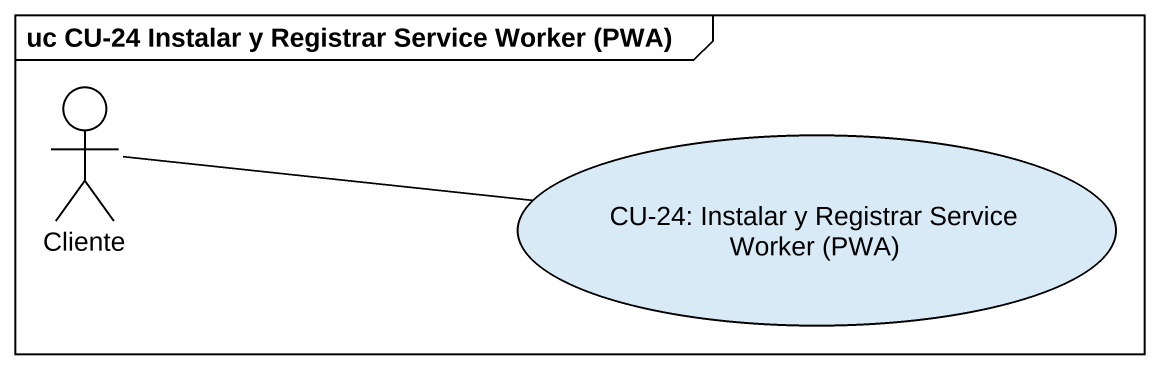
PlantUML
@startuml
mainframe uc CU-24 Instalar y Registrar Service Worker (PWA)
actor Cliente
usecase "CU-24: Instalar y Registrar Service Worker (PWA)" as CU_24_Instalar_y_Registrar
Cliente -right- CU_24_Instalar_y_Registrar
Cliente -right- CU_24_Instalar_y_Registrar
@enduml
